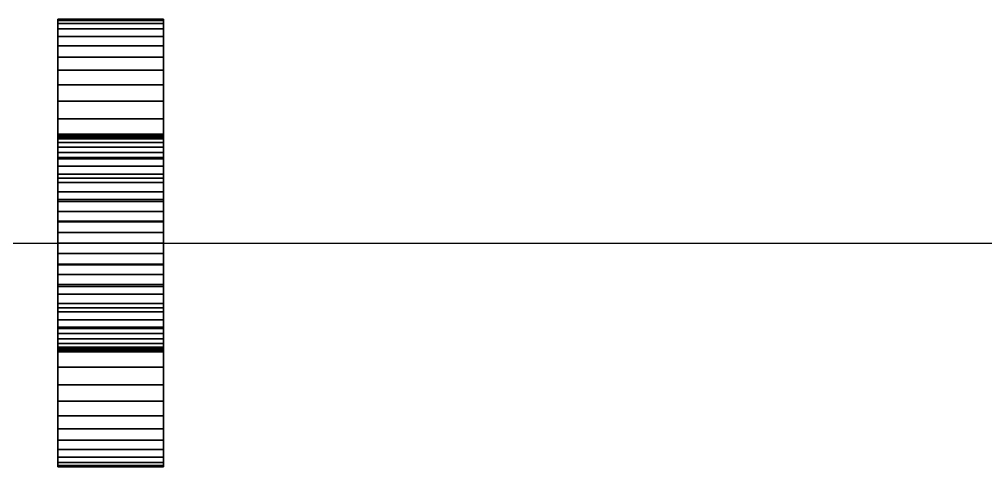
# Model space of a CAD drawing. Header units: millimetres. Extents: x -2320 to 254, y -190 to 100.
# Drawn here: x -1063.2 to -907.8, y -36 to 36 of the extents above; entities that cross this region are included whole.
import ezdxf

# ---------------------------------------------------------------- set-up
doc = ezdxf.new("R2010")
doc.units = ezdxf.units.MM
doc.layers.add('GUIA', color=7, linetype='CONTINUOUS')
doc.layers.add('ROD_RADIAL_168A', color=2, linetype='CONTINUOUS')

msp = doc.modelspace()

# ---------------------------------------------------------------- linework, layer by layer
at = {"layer": 'GUIA'}
msp.add_line((-2320, 0, 133), (102, 0, 133), dxfattribs=at)
at = {"layer": 'ROD_RADIAL_168A'}
for points in [[(-1040, 36, 133), (-1040, 35.82665, 129.47138), (-1057, 35.82665, 129.47138), (-1057, 36, 133)], [(-1057, 36, 133), (-1057, 35.82665, 129.47138), (-1057, 17.41573, 131.2847), (-1057, 17.5, 133)], [(-1040, 35.82665, 136.52862), (-1040, 36, 133), (-1057, 36, 133), (-1057, 35.82665, 136.52862)], [(-1057, 35.82665, 136.52862), (-1057, 36, 133), (-1057, 17.5, 133), (-1057, 17.41573, 134.7153)], [(-1040, 35.82665, 129.47138), (-1040, 35.30827, 125.97675), (-1057, 35.30827, 125.97675), (-1057, 35.82665, 129.47138)], [(-1057, 35.82665, 129.47138), (-1057, 35.30827, 125.97675), (-1057, 17.16374, 129.58592), (-1057, 17.41573, 131.2847)], [(-1040, 35.30827, 140.02325), (-1040, 35.82665, 136.52862), (-1057, 35.82665, 136.52862), (-1057, 35.30827, 140.02325)], [(-1057, 35.30827, 140.02325), (-1057, 35.82665, 136.52862), (-1057, 17.41573, 134.7153), (-1057, 17.16374, 136.41408)], [(-1040, 35.82665, 129.47138), (-1040, 36, 133), (-1040, 17.5, 133), (-1040, 17.41573, 131.2847)], [(-1040, 36, 133), (-1040, 35.82665, 136.52862), (-1040, 17.41573, 134.7153), (-1040, 17.5, 133)], [(-1040, 35.30827, 125.97675), (-1040, 35.82665, 129.47138), (-1040, 17.41573, 131.2847), (-1040, 17.16374, 129.58592)], [(-1040, 35.82665, 136.52862), (-1040, 35.30827, 140.02325), (-1040, 17.16374, 136.41408), (-1040, 17.41573, 134.7153)], [(-1040, 35.30827, 125.97675), (-1040, 34.44985, 122.54975), (-1057, 34.44985, 122.54975), (-1057, 35.30827, 125.97675)], [(-1057, 35.30827, 125.97675), (-1057, 34.44985, 122.54975), (-1057, 16.74646, 127.92002), (-1057, 17.16374, 129.58592)], [(-1040, 34.44985, 143.45025), (-1040, 35.30827, 140.02325), (-1057, 35.30827, 140.02325), (-1057, 34.44985, 143.45025)], [(-1057, 34.44985, 143.45025), (-1057, 35.30827, 140.02325), (-1057, 17.16374, 136.41408), (-1057, 16.74646, 138.07998)], [(-1040, 34.44985, 122.54975), (-1040, 33.25966, 119.2234), (-1057, 33.25966, 119.2234), (-1057, 34.44985, 122.54975)], [(-1057, 34.44985, 122.54975), (-1057, 33.25966, 119.2234), (-1057, 16.16789, 126.30304), (-1057, 16.74646, 127.92002)], [(-1040, 33.25966, 146.7766), (-1040, 34.44985, 143.45025), (-1057, 34.44985, 143.45025), (-1057, 33.25966, 146.7766)], [(-1057, 33.25966, 146.7766), (-1057, 34.44985, 143.45025), (-1057, 16.74646, 138.07998), (-1057, 16.16789, 139.69696)], [(-1040, 34.44985, 122.54975), (-1040, 35.30827, 125.97675), (-1040, 17.16374, 129.58592), (-1040, 16.74646, 127.92002)], [(-1040, 35.30827, 140.02325), (-1040, 34.44985, 143.45025), (-1040, 16.74646, 138.07998), (-1040, 17.16374, 136.41408)], [(-1040, 33.25966, 119.2234), (-1040, 34.44985, 122.54975), (-1040, 16.74646, 127.92002), (-1040, 16.16789, 126.30304)], [(-1040, 34.44985, 143.45025), (-1040, 33.25966, 146.7766), (-1040, 16.16789, 139.69696), (-1040, 16.74646, 138.07998)], [(-1040, 33.25966, 119.2234), (-1040, 31.74917, 116.02972), (-1057, 31.74917, 116.02972), (-1057, 33.25966, 119.2234)], [(-1057, 33.25966, 119.2234), (-1057, 31.74917, 116.02972), (-1057, 15.43362, 124.75056), (-1057, 16.16789, 126.30304)], [(-1040, 31.74917, 149.97028), (-1040, 33.25966, 146.7766), (-1057, 33.25966, 146.7766), (-1057, 31.74917, 149.97028)], [(-1057, 31.74917, 149.97028), (-1057, 33.25966, 146.7766), (-1057, 16.16789, 139.69696), (-1057, 15.43362, 141.24944)], [(-1040, 31.74917, 116.02972), (-1040, 33.25966, 119.2234), (-1040, 16.16789, 126.30304), (-1040, 15.43362, 124.75056)], [(-1040, 33.25966, 146.7766), (-1040, 31.74917, 149.97028), (-1040, 15.43362, 141.24944), (-1040, 16.16789, 139.69696)], [(-1040, 31.74917, 116.02972), (-1040, 29.93291, 112.99947), (-1057, 29.93291, 112.99947), (-1057, 31.74917, 116.02972)], [(-1057, 31.74917, 116.02972), (-1057, 29.93291, 112.99947), (-1057, 14.55072, 123.27752), (-1057, 15.43362, 124.75056)], [(-1040, 29.93291, 153.00053), (-1040, 31.74917, 149.97028), (-1057, 31.74917, 149.97028), (-1057, 29.93291, 153.00053)], [(-1057, 29.93291, 153.00053), (-1057, 31.74917, 149.97028), (-1057, 15.43362, 141.24944), (-1057, 14.55072, 142.72248)], [(-1040, 29.93291, 112.99947), (-1040, 31.74917, 116.02972), (-1040, 15.43362, 124.75056), (-1040, 14.55072, 123.27752)], [(-1040, 31.74917, 149.97028), (-1040, 29.93291, 153.00053), (-1040, 14.55072, 142.72248), (-1040, 15.43362, 141.24944)], [(-1040, 29.93291, 112.99947), (-1040, 27.82838, 110.16184), (-1057, 27.82838, 110.16184), (-1057, 29.93291, 112.99947)], [(-1057, 29.93291, 112.99947), (-1057, 27.82838, 110.16184), (-1057, 13.52768, 121.89812), (-1057, 14.55072, 123.27752)], [(-1040, 27.82838, 155.83816), (-1040, 29.93291, 153.00053), (-1057, 29.93291, 153.00053), (-1057, 27.82838, 155.83816)], [(-1057, 27.82838, 155.83816), (-1057, 29.93291, 153.00053), (-1057, 14.55072, 142.72248), (-1057, 13.52768, 144.10188)], [(-1040, 27.82838, 110.16184), (-1040, 29.93291, 112.99947), (-1040, 14.55072, 123.27752), (-1040, 13.52768, 121.89812)], [(-1040, 29.93291, 153.00053), (-1040, 27.82838, 155.83816), (-1040, 13.52768, 144.10188), (-1040, 14.55072, 142.72248)], [(-1040, 27.82838, 110.16184), (-1040, 25.45584, 107.54416), (-1057, 25.45584, 107.54416), (-1057, 27.82838, 110.16184)], [(-1057, 27.82838, 110.16184), (-1057, 25.45584, 107.54416), (-1057, 12.37437, 120.62563), (-1057, 13.52768, 121.89812)], [(-1040, 25.45584, 158.45584), (-1040, 27.82838, 155.83816), (-1057, 27.82838, 155.83816), (-1057, 25.45584, 158.45584)], [(-1057, 25.45584, 158.45584), (-1057, 27.82838, 155.83816), (-1057, 13.52768, 144.10188), (-1057, 12.37437, 145.37437)], [(-1040, 25.45584, 107.54416), (-1040, 27.82838, 110.16184), (-1040, 13.52768, 121.89812), (-1040, 12.37437, 120.62563)], [(-1040, 27.82838, 155.83816), (-1040, 25.45584, 158.45584), (-1040, 12.37437, 145.37437), (-1040, 13.52768, 144.10188)], [(-1040, 25.45584, 107.54416), (-1040, 22.83816, 105.17162), (-1057, 22.83816, 105.17162), (-1057, 25.45584, 107.54416)], [(-1057, 25.45584, 107.54416), (-1057, 22.83816, 105.17162), (-1057, 11.10188, 119.47232), (-1057, 12.37437, 120.62563)], [(-1040, 22.83816, 160.82838), (-1040, 25.45584, 158.45584), (-1057, 25.45584, 158.45584), (-1057, 22.83816, 160.82838)], [(-1057, 22.83816, 160.82838), (-1057, 25.45584, 158.45584), (-1057, 12.37437, 145.37437), (-1057, 11.10188, 146.52768)], [(-1040, 22.83816, 105.17162), (-1040, 25.45584, 107.54416), (-1040, 12.37437, 120.62563), (-1040, 11.10188, 119.47232)], [(-1040, 25.45584, 158.45584), (-1040, 22.83816, 160.82838), (-1040, 11.10188, 146.52768), (-1040, 12.37437, 145.37437)], [(-1040, 22.83816, 105.17162), (-1040, 20.00053, 103.06709), (-1057, 20.00053, 103.06709), (-1057, 22.83816, 105.17162)], [(-1057, 22.83816, 105.17162), (-1057, 20.00053, 103.06709), (-1057, 9.72248, 118.44928), (-1057, 11.10188, 119.47232)], [(-1040, 20.00053, 162.93291), (-1040, 22.83816, 160.82838), (-1057, 22.83816, 160.82838), (-1057, 20.00053, 162.93291)], [(-1057, 20.00053, 162.93291), (-1057, 22.83816, 160.82838), (-1057, 11.10188, 146.52768), (-1057, 9.72248, 147.55072)], [(-1040, 20.00053, 103.06709), (-1040, 22.83816, 105.17162), (-1040, 11.10188, 119.47232), (-1040, 9.72248, 118.44928)], [(-1040, 22.83816, 160.82838), (-1040, 20.00053, 162.93291), (-1040, 9.72248, 147.55072), (-1040, 11.10188, 146.52768)], [(-1040, 20.00053, 103.06709), (-1040, 16.97028, 101.25083), (-1057, 16.97028, 101.25083), (-1057, 20.00053, 103.06709)], [(-1057, 20.00053, 103.06709), (-1057, 16.97028, 101.25083), (-1057, 8.24944, 117.56638), (-1057, 9.72248, 118.44928)], [(-1040, 16.97028, 164.74917), (-1040, 20.00053, 162.93291), (-1057, 20.00053, 162.93291), (-1057, 16.97028, 164.74917)], [(-1057, 16.97028, 164.74917), (-1057, 20.00053, 162.93291), (-1057, 9.72248, 147.55072), (-1057, 8.24944, 148.43362)], [(-1040, 16.97028, 101.25083), (-1040, 20.00053, 103.06709), (-1040, 9.72248, 118.44928), (-1040, 8.24944, 117.56638)], [(-1040, 20.00053, 162.93291), (-1040, 16.97028, 164.74917), (-1040, 8.24944, 148.43362), (-1040, 9.72248, 147.55072)], [(-1040, 17.41573, 131.2847), (-1040, 17.5, 133), (-1057, 17.5, 133), (-1057, 17.41573, 131.2847)], [(-1040, 17.5, 133), (-1040, 17.41573, 134.7153), (-1057, 17.41573, 134.7153), (-1057, 17.5, 133)], [(-1040, 17.16374, 129.58592), (-1040, 17.41573, 131.2847), (-1057, 17.41573, 131.2847), (-1057, 17.16374, 129.58592)], [(-1040, 17.41573, 134.7153), (-1040, 17.16374, 136.41408), (-1057, 17.16374, 136.41408), (-1057, 17.41573, 134.7153)], [(-1040, 16.74646, 127.92002), (-1040, 17.16374, 129.58592), (-1057, 17.16374, 129.58592), (-1057, 16.74646, 127.92002)], [(-1040, 17.16374, 136.41408), (-1040, 16.74646, 138.07998), (-1057, 16.74646, 138.07998), (-1057, 17.16374, 136.41408)], [(-1040, 16.97028, 101.25083), (-1040, 13.7766, 99.74034), (-1057, 13.7766, 99.74034), (-1057, 16.97028, 101.25083)], [(-1057, 16.97028, 101.25083), (-1057, 13.7766, 99.74034), (-1057, 6.69696, 116.83211), (-1057, 8.24944, 117.56638)], [(-1040, 13.7766, 166.25966), (-1040, 16.97028, 164.74917), (-1057, 16.97028, 164.74917), (-1057, 13.7766, 166.25966)], [(-1057, 13.7766, 166.25966), (-1057, 16.97028, 164.74917), (-1057, 8.24944, 148.43362), (-1057, 6.69696, 149.16789)], [(-1040, 16.16789, 126.30304), (-1040, 16.74646, 127.92002), (-1057, 16.74646, 127.92002), (-1057, 16.16789, 126.30304)], [(-1040, 16.74646, 138.07998), (-1040, 16.16789, 139.69696), (-1057, 16.16789, 139.69696), (-1057, 16.74646, 138.07998)], [(-1040, 15.43362, 124.75056), (-1040, 16.16789, 126.30304), (-1057, 16.16789, 126.30304), (-1057, 15.43362, 124.75056)], [(-1040, 16.16789, 139.69696), (-1040, 15.43362, 141.24944), (-1057, 15.43362, 141.24944), (-1057, 16.16789, 139.69696)], [(-1040, 13.7766, 99.74034), (-1040, 16.97028, 101.25083), (-1040, 8.24944, 117.56638), (-1040, 6.69696, 116.83211)], [(-1040, 16.97028, 164.74917), (-1040, 13.7766, 166.25966), (-1040, 6.69696, 149.16789), (-1040, 8.24944, 148.43362)], [(-1040, 14.55072, 123.27752), (-1040, 15.43362, 124.75056), (-1057, 15.43362, 124.75056), (-1057, 14.55072, 123.27752)], [(-1040, 15.43362, 141.24944), (-1040, 14.55072, 142.72248), (-1057, 14.55072, 142.72248), (-1057, 15.43362, 141.24944)], [(-1040, 13.52768, 121.89812), (-1040, 14.55072, 123.27752), (-1057, 14.55072, 123.27752), (-1057, 13.52768, 121.89812)], [(-1040, 14.55072, 142.72248), (-1040, 13.52768, 144.10188), (-1057, 13.52768, 144.10188), (-1057, 14.55072, 142.72248)], [(-1040, 13.7766, 99.74034), (-1040, 10.45025, 98.55015), (-1057, 10.45025, 98.55015), (-1057, 13.7766, 99.74034)], [(-1057, 13.7766, 99.74034), (-1057, 10.45025, 98.55015), (-1057, 5.07998, 116.25354), (-1057, 6.69696, 116.83211)], [(-1040, 10.45025, 167.44985), (-1040, 13.7766, 166.25966), (-1057, 13.7766, 166.25966), (-1057, 10.45025, 167.44985)], [(-1057, 10.45025, 167.44985), (-1057, 13.7766, 166.25966), (-1057, 6.69696, 149.16789), (-1057, 5.07998, 149.74646)], [(-1040, 12.37437, 120.62563), (-1040, 13.52768, 121.89812), (-1057, 13.52768, 121.89812), (-1057, 12.37437, 120.62563)], [(-1040, 13.52768, 144.10188), (-1040, 12.37437, 145.37437), (-1057, 12.37437, 145.37437), (-1057, 13.52768, 144.10188)], [(-1040, 10.45025, 98.55015), (-1040, 13.7766, 99.74034), (-1040, 6.69696, 116.83211), (-1040, 5.07998, 116.25354)], [(-1040, 13.7766, 166.25966), (-1040, 10.45025, 167.44985), (-1040, 5.07998, 149.74646), (-1040, 6.69696, 149.16789)], [(-1040, 11.10188, 119.47232), (-1040, 12.37437, 120.62563), (-1057, 12.37437, 120.62563), (-1057, 11.10188, 119.47232)], [(-1040, 12.37437, 145.37437), (-1040, 11.10188, 146.52768), (-1057, 11.10188, 146.52768), (-1057, 12.37437, 145.37437)], [(-1040, 9.72248, 118.44928), (-1040, 11.10188, 119.47232), (-1057, 11.10188, 119.47232), (-1057, 9.72248, 118.44928)], [(-1040, 11.10188, 146.52768), (-1040, 9.72248, 147.55072), (-1057, 9.72248, 147.55072), (-1057, 11.10188, 146.52768)], [(-1040, 10.45025, 98.55015), (-1040, 7.02325, 97.69173), (-1057, 7.02325, 97.69173), (-1057, 10.45025, 98.55015)], [(-1057, 10.45025, 98.55015), (-1057, 7.02325, 97.69173), (-1057, 3.41408, 115.83626), (-1057, 5.07998, 116.25354)], [(-1040, 7.02325, 168.30827), (-1040, 10.45025, 167.44985), (-1057, 10.45025, 167.44985), (-1057, 7.02325, 168.30827)], [(-1057, 7.02325, 168.30827), (-1057, 10.45025, 167.44985), (-1057, 5.07998, 149.74646), (-1057, 3.41408, 150.16374)], [(-1040, 8.24944, 117.56638), (-1040, 9.72248, 118.44928), (-1057, 9.72248, 118.44928), (-1057, 8.24944, 117.56638)], [(-1040, 9.72248, 147.55072), (-1040, 8.24944, 148.43362), (-1057, 8.24944, 148.43362), (-1057, 9.72248, 147.55072)], [(-1040, 7.02325, 97.69173), (-1040, 10.45025, 98.55015), (-1040, 5.07998, 116.25354), (-1040, 3.41408, 115.83626)], [(-1040, 10.45025, 167.44985), (-1040, 7.02325, 168.30827), (-1040, 3.41408, 150.16374), (-1040, 5.07998, 149.74646)], [(-1040, 6.69696, 116.83211), (-1040, 8.24944, 117.56638), (-1057, 8.24944, 117.56638), (-1057, 6.69696, 116.83211)], [(-1040, 8.24944, 148.43362), (-1040, 6.69696, 149.16789), (-1057, 6.69696, 149.16789), (-1057, 8.24944, 148.43362)], [(-1040, 7.02325, 97.69173), (-1040, 3.52862, 97.17335), (-1057, 3.52862, 97.17335), (-1057, 7.02325, 97.69173)], [(-1057, 7.02325, 97.69173), (-1057, 3.52862, 97.17335), (-1057, 1.7153, 115.58427), (-1057, 3.41408, 115.83626)], [(-1040, 3.52862, 168.82665), (-1040, 7.02325, 168.30827), (-1057, 7.02325, 168.30827), (-1057, 3.52862, 168.82665)], [(-1057, 3.52862, 168.82665), (-1057, 7.02325, 168.30827), (-1057, 3.41408, 150.16374), (-1057, 1.7153, 150.41573)], [(-1040, 5.07998, 116.25354), (-1040, 6.69696, 116.83211), (-1057, 6.69696, 116.83211), (-1057, 5.07998, 116.25354)], [(-1040, 6.69696, 149.16789), (-1040, 5.07998, 149.74646), (-1057, 5.07998, 149.74646), (-1057, 6.69696, 149.16789)], [(-1040, 3.52862, 97.17335), (-1040, 7.02325, 97.69173), (-1040, 3.41408, 115.83626), (-1040, 1.7153, 115.58427)], [(-1040, 7.02325, 168.30827), (-1040, 3.52862, 168.82665), (-1040, 1.7153, 150.41573), (-1040, 3.41408, 150.16374)], [(-1040, 3.41408, 115.83626), (-1040, 5.07998, 116.25354), (-1057, 5.07998, 116.25354), (-1057, 3.41408, 115.83626)], [(-1040, 5.07998, 149.74646), (-1040, 3.41408, 150.16374), (-1057, 3.41408, 150.16374), (-1057, 5.07998, 149.74646)], [(-1040, 3.52862, 97.17335), (-1040, 0, 97), (-1057, 0, 97), (-1057, 3.52862, 97.17335)], [(-1057, 3.52862, 97.17335), (-1057, 0, 97), (-1057, 0, 115.5), (-1057, 1.7153, 115.58427)], [(-1040, 0, 169), (-1040, 3.52862, 168.82665), (-1057, 3.52862, 168.82665), (-1057, 0, 169)], [(-1057, 0, 169), (-1057, 3.52862, 168.82665), (-1057, 1.7153, 150.41573), (-1057, 0, 150.5)], [(-1040, 1.7153, 115.58427), (-1040, 3.41408, 115.83626), (-1057, 3.41408, 115.83626), (-1057, 1.7153, 115.58427)], [(-1040, 3.41408, 150.16374), (-1040, 1.7153, 150.41573), (-1057, 1.7153, 150.41573), (-1057, 3.41408, 150.16374)], [(-1040, 0, 97), (-1040, 3.52862, 97.17335), (-1040, 1.7153, 115.58427), (-1040, 0, 115.5)], [(-1040, 3.52862, 168.82665), (-1040, 0, 169), (-1040, 0, 150.5), (-1040, 1.7153, 150.41573)], [(-1040, 0, 115.5), (-1040, 1.7153, 115.58427), (-1057, 1.7153, 115.58427), (-1057, 0, 115.5)], [(-1040, 1.7153, 150.41573), (-1040, 0, 150.5), (-1057, 0, 150.5), (-1057, 1.7153, 150.41573)], [(-1040, 0, 97), (-1040, -3.52862, 97.17335), (-1057, -3.52862, 97.17335), (-1057, 0, 97)], [(-1040, -1.7153, 115.58427), (-1040, 0, 115.5), (-1057, 0, 115.5), (-1057, -1.7153, 115.58427)], [(-1057, 0, 97), (-1057, -3.52862, 97.17335), (-1057, -1.7153, 115.58427), (-1057, 0, 115.5)], [(-1040, -3.52862, 168.82665), (-1040, 0, 169), (-1057, 0, 169), (-1057, -3.52862, 168.82665)], [(-1040, 0, 150.5), (-1040, -1.7153, 150.41573), (-1057, -1.7153, 150.41573), (-1057, 0, 150.5)], [(-1057, -3.52862, 168.82665), (-1057, 0, 169), (-1057, 0, 150.5), (-1057, -1.7153, 150.41573)], [(-1040, -3.52862, 97.17335), (-1040, 0, 97), (-1040, 0, 115.5), (-1040, -1.7153, 115.58427)], [(-1040, 0, 169), (-1040, -3.52862, 168.82665), (-1040, -1.7153, 150.41573), (-1040, 0, 150.5)], [(-1040, -3.41408, 115.83626), (-1040, -1.7153, 115.58427), (-1057, -1.7153, 115.58427), (-1057, -3.41408, 115.83626)], [(-1057, -3.52862, 97.17335), (-1057, -7.02325, 97.69173), (-1057, -3.41408, 115.83626), (-1057, -1.7153, 115.58427)], [(-1040, -1.7153, 150.41573), (-1040, -3.41408, 150.16374), (-1057, -3.41408, 150.16374), (-1057, -1.7153, 150.41573)], [(-1057, -7.02325, 168.30827), (-1057, -3.52862, 168.82665), (-1057, -1.7153, 150.41573), (-1057, -3.41408, 150.16374)], [(-1040, -7.02325, 97.69173), (-1040, -3.52862, 97.17335), (-1040, -1.7153, 115.58427), (-1040, -3.41408, 115.83626)], [(-1040, -3.52862, 168.82665), (-1040, -7.02325, 168.30827), (-1040, -3.41408, 150.16374), (-1040, -1.7153, 150.41573)], [(-1040, -5.07998, 116.25354), (-1040, -3.41408, 115.83626), (-1057, -3.41408, 115.83626), (-1057, -5.07998, 116.25354)], [(-1057, -7.02325, 97.69173), (-1057, -10.45025, 98.55015), (-1057, -5.07998, 116.25354), (-1057, -3.41408, 115.83626)], [(-1040, -3.41408, 150.16374), (-1040, -5.07998, 149.74646), (-1057, -5.07998, 149.74646), (-1057, -3.41408, 150.16374)], [(-1057, -10.45025, 167.44985), (-1057, -7.02325, 168.30827), (-1057, -3.41408, 150.16374), (-1057, -5.07998, 149.74646)], [(-1040, -3.52862, 97.17335), (-1040, -7.02325, 97.69173), (-1057, -7.02325, 97.69173), (-1057, -3.52862, 97.17335)], [(-1040, -7.02325, 168.30827), (-1040, -3.52862, 168.82665), (-1057, -3.52862, 168.82665), (-1057, -7.02325, 168.30827)], [(-1040, -10.45025, 98.55015), (-1040, -7.02325, 97.69173), (-1040, -3.41408, 115.83626), (-1040, -5.07998, 116.25354)], [(-1040, -7.02325, 168.30827), (-1040, -10.45025, 167.44985), (-1040, -5.07998, 149.74646), (-1040, -3.41408, 150.16374)], [(-1040, -6.69696, 116.83211), (-1040, -5.07998, 116.25354), (-1057, -5.07998, 116.25354), (-1057, -6.69696, 116.83211)], [(-1057, -10.45025, 98.55015), (-1057, -13.7766, 99.74034), (-1057, -6.69696, 116.83211), (-1057, -5.07998, 116.25354)], [(-1040, -5.07998, 149.74646), (-1040, -6.69696, 149.16789), (-1057, -6.69696, 149.16789), (-1057, -5.07998, 149.74646)], [(-1057, -13.7766, 166.25966), (-1057, -10.45025, 167.44985), (-1057, -5.07998, 149.74646), (-1057, -6.69696, 149.16789)], [(-1040, -13.7766, 99.74034), (-1040, -10.45025, 98.55015), (-1040, -5.07998, 116.25354), (-1040, -6.69696, 116.83211)], [(-1040, -10.45025, 167.44985), (-1040, -13.7766, 166.25966), (-1040, -6.69696, 149.16789), (-1040, -5.07998, 149.74646)], [(-1040, -8.24944, 117.56638), (-1040, -6.69696, 116.83211), (-1057, -6.69696, 116.83211), (-1057, -8.24944, 117.56638)], [(-1057, -13.7766, 99.74034), (-1057, -16.97028, 101.25083), (-1057, -8.24944, 117.56638), (-1057, -6.69696, 116.83211)], [(-1040, -6.69696, 149.16789), (-1040, -8.24944, 148.43362), (-1057, -8.24944, 148.43362), (-1057, -6.69696, 149.16789)], [(-1057, -16.97028, 164.74917), (-1057, -13.7766, 166.25966), (-1057, -6.69696, 149.16789), (-1057, -8.24944, 148.43362)], [(-1040, -7.02325, 97.69173), (-1040, -10.45025, 98.55015), (-1057, -10.45025, 98.55015), (-1057, -7.02325, 97.69173)], [(-1040, -10.45025, 167.44985), (-1040, -7.02325, 168.30827), (-1057, -7.02325, 168.30827), (-1057, -10.45025, 167.44985)], [(-1040, -16.97028, 101.25083), (-1040, -13.7766, 99.74034), (-1040, -6.69696, 116.83211), (-1040, -8.24944, 117.56638)], [(-1040, -13.7766, 166.25966), (-1040, -16.97028, 164.74917), (-1040, -8.24944, 148.43362), (-1040, -6.69696, 149.16789)], [(-1040, -9.72248, 118.44928), (-1040, -8.24944, 117.56638), (-1057, -8.24944, 117.56638), (-1057, -9.72248, 118.44928)], [(-1057, -16.97028, 101.25083), (-1057, -20.00053, 103.06709), (-1057, -9.72248, 118.44928), (-1057, -8.24944, 117.56638)], [(-1040, -8.24944, 148.43362), (-1040, -9.72248, 147.55072), (-1057, -9.72248, 147.55072), (-1057, -8.24944, 148.43362)], [(-1057, -20.00053, 162.93291), (-1057, -16.97028, 164.74917), (-1057, -8.24944, 148.43362), (-1057, -9.72248, 147.55072)], [(-1040, -20.00053, 103.06709), (-1040, -16.97028, 101.25083), (-1040, -8.24944, 117.56638), (-1040, -9.72248, 118.44928)], [(-1040, -16.97028, 164.74917), (-1040, -20.00053, 162.93291), (-1040, -9.72248, 147.55072), (-1040, -8.24944, 148.43362)], [(-1040, -11.10188, 119.47232), (-1040, -9.72248, 118.44928), (-1057, -9.72248, 118.44928), (-1057, -11.10188, 119.47232)], [(-1057, -20.00053, 103.06709), (-1057, -22.83816, 105.17162), (-1057, -11.10188, 119.47232), (-1057, -9.72248, 118.44928)], [(-1040, -9.72248, 147.55072), (-1040, -11.10188, 146.52768), (-1057, -11.10188, 146.52768), (-1057, -9.72248, 147.55072)], [(-1057, -22.83816, 160.82838), (-1057, -20.00053, 162.93291), (-1057, -9.72248, 147.55072), (-1057, -11.10188, 146.52768)], [(-1040, -10.45025, 98.55015), (-1040, -13.7766, 99.74034), (-1057, -13.7766, 99.74034), (-1057, -10.45025, 98.55015)], [(-1040, -13.7766, 166.25966), (-1040, -10.45025, 167.44985), (-1057, -10.45025, 167.44985), (-1057, -13.7766, 166.25966)], [(-1040, -22.83816, 105.17162), (-1040, -20.00053, 103.06709), (-1040, -9.72248, 118.44928), (-1040, -11.10188, 119.47232)], [(-1040, -20.00053, 162.93291), (-1040, -22.83816, 160.82838), (-1040, -11.10188, 146.52768), (-1040, -9.72248, 147.55072)], [(-1040, -12.37437, 120.62563), (-1040, -11.10188, 119.47232), (-1057, -11.10188, 119.47232), (-1057, -12.37437, 120.62563)], [(-1057, -22.83816, 105.17162), (-1057, -25.45584, 107.54416), (-1057, -12.37437, 120.62563), (-1057, -11.10188, 119.47232)], [(-1040, -11.10188, 146.52768), (-1040, -12.37437, 145.37437), (-1057, -12.37437, 145.37437), (-1057, -11.10188, 146.52768)], [(-1057, -25.45584, 158.45584), (-1057, -22.83816, 160.82838), (-1057, -11.10188, 146.52768), (-1057, -12.37437, 145.37437)], [(-1040, -13.52768, 121.89812), (-1040, -12.37437, 120.62563), (-1057, -12.37437, 120.62563), (-1057, -13.52768, 121.89812)], [(-1057, -25.45584, 107.54416), (-1057, -27.82838, 110.16184), (-1057, -13.52768, 121.89812), (-1057, -12.37437, 120.62563)], [(-1040, -12.37437, 145.37437), (-1040, -13.52768, 144.10188), (-1057, -13.52768, 144.10188), (-1057, -12.37437, 145.37437)], [(-1057, -27.82838, 155.83816), (-1057, -25.45584, 158.45584), (-1057, -12.37437, 145.37437), (-1057, -13.52768, 144.10188)], [(-1040, -25.45584, 107.54416), (-1040, -22.83816, 105.17162), (-1040, -11.10188, 119.47232), (-1040, -12.37437, 120.62563)], [(-1040, -22.83816, 160.82838), (-1040, -25.45584, 158.45584), (-1040, -12.37437, 145.37437), (-1040, -11.10188, 146.52768)], [(-1040, -27.82838, 110.16184), (-1040, -25.45584, 107.54416), (-1040, -12.37437, 120.62563), (-1040, -13.52768, 121.89812)], [(-1040, -25.45584, 158.45584), (-1040, -27.82838, 155.83816), (-1040, -13.52768, 144.10188), (-1040, -12.37437, 145.37437)], [(-1040, -14.55072, 123.27752), (-1040, -13.52768, 121.89812), (-1057, -13.52768, 121.89812), (-1057, -14.55072, 123.27752)], [(-1057, -27.82838, 110.16184), (-1057, -29.93291, 112.99947), (-1057, -14.55072, 123.27752), (-1057, -13.52768, 121.89812)], [(-1040, -13.52768, 144.10188), (-1040, -14.55072, 142.72248), (-1057, -14.55072, 142.72248), (-1057, -13.52768, 144.10188)], [(-1057, -29.93291, 153.00053), (-1057, -27.82838, 155.83816), (-1057, -13.52768, 144.10188), (-1057, -14.55072, 142.72248)], [(-1040, -13.7766, 99.74034), (-1040, -16.97028, 101.25083), (-1057, -16.97028, 101.25083), (-1057, -13.7766, 99.74034)], [(-1040, -16.97028, 164.74917), (-1040, -13.7766, 166.25966), (-1057, -13.7766, 166.25966), (-1057, -16.97028, 164.74917)], [(-1040, -29.93291, 112.99947), (-1040, -27.82838, 110.16184), (-1040, -13.52768, 121.89812), (-1040, -14.55072, 123.27752)], [(-1040, -27.82838, 155.83816), (-1040, -29.93291, 153.00053), (-1040, -14.55072, 142.72248), (-1040, -13.52768, 144.10188)], [(-1040, -15.43362, 124.75056), (-1040, -14.55072, 123.27752), (-1057, -14.55072, 123.27752), (-1057, -15.43362, 124.75056)], [(-1057, -29.93291, 112.99947), (-1057, -31.74917, 116.02972), (-1057, -15.43362, 124.75056), (-1057, -14.55072, 123.27752)], [(-1040, -14.55072, 142.72248), (-1040, -15.43362, 141.24944), (-1057, -15.43362, 141.24944), (-1057, -14.55072, 142.72248)], [(-1057, -31.74917, 149.97028), (-1057, -29.93291, 153.00053), (-1057, -14.55072, 142.72248), (-1057, -15.43362, 141.24944)], [(-1040, -16.16789, 126.30304), (-1040, -15.43362, 124.75056), (-1057, -15.43362, 124.75056), (-1057, -16.16789, 126.30304)], [(-1057, -31.74917, 116.02972), (-1057, -33.25966, 119.2234), (-1057, -16.16789, 126.30304), (-1057, -15.43362, 124.75056)], [(-1040, -15.43362, 141.24944), (-1040, -16.16789, 139.69696), (-1057, -16.16789, 139.69696), (-1057, -15.43362, 141.24944)], [(-1057, -33.25966, 146.7766), (-1057, -31.74917, 149.97028), (-1057, -15.43362, 141.24944), (-1057, -16.16789, 139.69696)], [(-1040, -31.74917, 116.02972), (-1040, -29.93291, 112.99947), (-1040, -14.55072, 123.27752), (-1040, -15.43362, 124.75056)], [(-1040, -29.93291, 153.00053), (-1040, -31.74917, 149.97028), (-1040, -15.43362, 141.24944), (-1040, -14.55072, 142.72248)], [(-1040, -33.25966, 119.2234), (-1040, -31.74917, 116.02972), (-1040, -15.43362, 124.75056), (-1040, -16.16789, 126.30304)], [(-1040, -31.74917, 149.97028), (-1040, -33.25966, 146.7766), (-1040, -16.16789, 139.69696), (-1040, -15.43362, 141.24944)], [(-1040, -16.74646, 127.92002), (-1040, -16.16789, 126.30304), (-1057, -16.16789, 126.30304), (-1057, -16.74646, 127.92002)], [(-1057, -33.25966, 119.2234), (-1057, -34.44985, 122.54975), (-1057, -16.74646, 127.92002), (-1057, -16.16789, 126.30304)], [(-1040, -16.16789, 139.69696), (-1040, -16.74646, 138.07998), (-1057, -16.74646, 138.07998), (-1057, -16.16789, 139.69696)], [(-1057, -34.44985, 143.45025), (-1057, -33.25966, 146.7766), (-1057, -16.16789, 139.69696), (-1057, -16.74646, 138.07998)], [(-1040, -17.16374, 129.58592), (-1040, -16.74646, 127.92002), (-1057, -16.74646, 127.92002), (-1057, -17.16374, 129.58592)], [(-1057, -34.44985, 122.54975), (-1057, -35.30827, 125.97675), (-1057, -17.16374, 129.58592), (-1057, -16.74646, 127.92002)], [(-1040, -16.74646, 138.07998), (-1040, -17.16374, 136.41408), (-1057, -17.16374, 136.41408), (-1057, -16.74646, 138.07998)], [(-1057, -35.30827, 140.02325), (-1057, -34.44985, 143.45025), (-1057, -16.74646, 138.07998), (-1057, -17.16374, 136.41408)], [(-1040, -16.97028, 101.25083), (-1040, -20.00053, 103.06709), (-1057, -20.00053, 103.06709), (-1057, -16.97028, 101.25083)], [(-1040, -20.00053, 162.93291), (-1040, -16.97028, 164.74917), (-1057, -16.97028, 164.74917), (-1057, -20.00053, 162.93291)], [(-1040, -34.44985, 122.54975), (-1040, -33.25966, 119.2234), (-1040, -16.16789, 126.30304), (-1040, -16.74646, 127.92002)], [(-1040, -33.25966, 146.7766), (-1040, -34.44985, 143.45025), (-1040, -16.74646, 138.07998), (-1040, -16.16789, 139.69696)], [(-1040, -35.30827, 125.97675), (-1040, -34.44985, 122.54975), (-1040, -16.74646, 127.92002), (-1040, -17.16374, 129.58592)], [(-1040, -34.44985, 143.45025), (-1040, -35.30827, 140.02325), (-1040, -17.16374, 136.41408), (-1040, -16.74646, 138.07998)], [(-1040, -17.41573, 131.2847), (-1040, -17.16374, 129.58592), (-1057, -17.16374, 129.58592), (-1057, -17.41573, 131.2847)], [(-1057, -35.30827, 125.97675), (-1057, -35.82665, 129.47138), (-1057, -17.41573, 131.2847), (-1057, -17.16374, 129.58592)], [(-1040, -17.16374, 136.41408), (-1040, -17.41573, 134.7153), (-1057, -17.41573, 134.7153), (-1057, -17.16374, 136.41408)], [(-1057, -35.82665, 136.52862), (-1057, -35.30827, 140.02325), (-1057, -17.16374, 136.41408), (-1057, -17.41573, 134.7153)], [(-1040, -17.5, 133), (-1040, -17.41573, 131.2847), (-1057, -17.41573, 131.2847), (-1057, -17.5, 133)], [(-1057, -35.82665, 129.47138), (-1057, -36, 133), (-1057, -17.5, 133), (-1057, -17.41573, 131.2847)], [(-1040, -17.41573, 134.7153), (-1040, -17.5, 133), (-1057, -17.5, 133), (-1057, -17.41573, 134.7153)], [(-1057, -36, 133), (-1057, -35.82665, 136.52862), (-1057, -17.41573, 134.7153), (-1057, -17.5, 133)], [(-1040, -35.82665, 129.47138), (-1040, -35.30827, 125.97675), (-1040, -17.16374, 129.58592), (-1040, -17.41573, 131.2847)], [(-1040, -35.30827, 140.02325), (-1040, -35.82665, 136.52862), (-1040, -17.41573, 134.7153), (-1040, -17.16374, 136.41408)], [(-1040, -36, 133), (-1040, -35.82665, 129.47138), (-1040, -17.41573, 131.2847), (-1040, -17.5, 133)], [(-1040, -35.82665, 136.52862), (-1040, -36, 133), (-1040, -17.5, 133), (-1040, -17.41573, 134.7153)], [(-1040, -20.00053, 103.06709), (-1040, -22.83816, 105.17162), (-1057, -22.83816, 105.17162), (-1057, -20.00053, 103.06709)], [(-1040, -22.83816, 160.82838), (-1040, -20.00053, 162.93291), (-1057, -20.00053, 162.93291), (-1057, -22.83816, 160.82838)], [(-1040, -22.83816, 105.17162), (-1040, -25.45584, 107.54416), (-1057, -25.45584, 107.54416), (-1057, -22.83816, 105.17162)], [(-1040, -25.45584, 158.45584), (-1040, -22.83816, 160.82838), (-1057, -22.83816, 160.82838), (-1057, -25.45584, 158.45584)], [(-1040, -25.45584, 107.54416), (-1040, -27.82838, 110.16184), (-1057, -27.82838, 110.16184), (-1057, -25.45584, 107.54416)], [(-1040, -27.82838, 155.83816), (-1040, -25.45584, 158.45584), (-1057, -25.45584, 158.45584), (-1057, -27.82838, 155.83816)], [(-1040, -27.82838, 110.16184), (-1040, -29.93291, 112.99947), (-1057, -29.93291, 112.99947), (-1057, -27.82838, 110.16184)], [(-1040, -29.93291, 153.00053), (-1040, -27.82838, 155.83816), (-1057, -27.82838, 155.83816), (-1057, -29.93291, 153.00053)], [(-1040, -29.93291, 112.99947), (-1040, -31.74917, 116.02972), (-1057, -31.74917, 116.02972), (-1057, -29.93291, 112.99947)], [(-1040, -31.74917, 149.97028), (-1040, -29.93291, 153.00053), (-1057, -29.93291, 153.00053), (-1057, -31.74917, 149.97028)], [(-1040, -31.74917, 116.02972), (-1040, -33.25966, 119.2234), (-1057, -33.25966, 119.2234), (-1057, -31.74917, 116.02972)], [(-1040, -33.25966, 146.7766), (-1040, -31.74917, 149.97028), (-1057, -31.74917, 149.97028), (-1057, -33.25966, 146.7766)], [(-1040, -33.25966, 119.2234), (-1040, -34.44985, 122.54975), (-1057, -34.44985, 122.54975), (-1057, -33.25966, 119.2234)], [(-1040, -34.44985, 143.45025), (-1040, -33.25966, 146.7766), (-1057, -33.25966, 146.7766), (-1057, -34.44985, 143.45025)], [(-1040, -34.44985, 122.54975), (-1040, -35.30827, 125.97675), (-1057, -35.30827, 125.97675), (-1057, -34.44985, 122.54975)], [(-1040, -35.30827, 140.02325), (-1040, -34.44985, 143.45025), (-1057, -34.44985, 143.45025), (-1057, -35.30827, 140.02325)], [(-1040, -35.30827, 125.97675), (-1040, -35.82665, 129.47138), (-1057, -35.82665, 129.47138), (-1057, -35.30827, 125.97675)], [(-1040, -35.82665, 136.52862), (-1040, -35.30827, 140.02325), (-1057, -35.30827, 140.02325), (-1057, -35.82665, 136.52862)], [(-1040, -35.82665, 129.47138), (-1040, -36, 133), (-1057, -36, 133), (-1057, -35.82665, 129.47138)], [(-1040, -36, 133), (-1040, -35.82665, 136.52862), (-1057, -35.82665, 136.52862), (-1057, -36, 133)]]:
    msp.add_3dface(points, dxfattribs=at)

doc.saveas('drawing.dxf')
